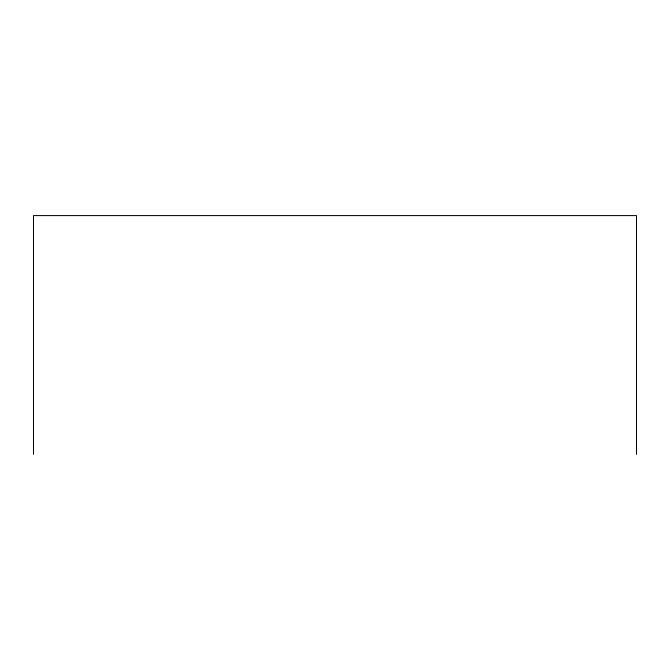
<?xml version="1.0" encoding="UTF-8"?>
<svg xmlns="http://www.w3.org/2000/svg" width="670" height="670" viewBox="0 0 670 670"><rect width="100%" height="100%" fill="white"/><g stroke="black" fill="none" stroke-linecap="round" stroke-linejoin="round"><path stroke-width="1" d="M636.5 454.411L636.5 215.589L33.5 215.589L33.5 454.411"/></g></svg>
